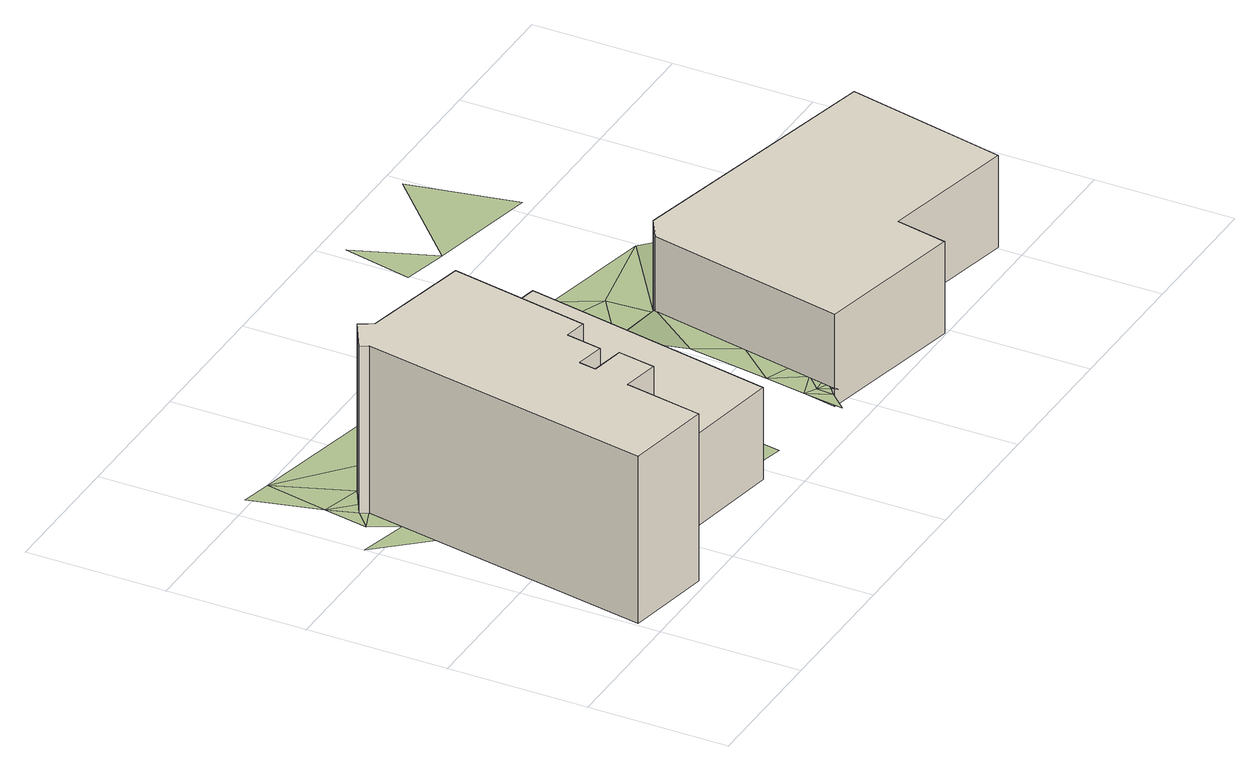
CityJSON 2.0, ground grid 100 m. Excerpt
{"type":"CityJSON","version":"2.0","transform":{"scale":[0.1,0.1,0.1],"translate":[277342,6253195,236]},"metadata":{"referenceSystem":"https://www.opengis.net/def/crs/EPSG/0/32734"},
"CityObjects":{
"building1":{"type":"Building","attributes":{"address":"108 Victoria Road Woodstock 7915 Cape Town","building":"yes","building:levels":4,"building_height":12.5,"roof_height":23.08,"ground_height":10.58,"plus_code":"4FRW3CCW+CFQ"},"geometry":[{"type":"Solid","lod":"1","boundaries":[[[[0,1,2,3]],[[1,4,5,2]],[[4,6,7,5]],[[6,8,9,7]],[[8,10,11,9]],[[10,12,13,11]],[[12,14,15,13]],[[14,16,17,15]],[[16,18,19,17]],[[18,20,21,19]],[[20,22,23,21]],[[22,24,25,23]],[[24,26,27,25]],[[26,28,29,27]],[[28,0,3,29]],[[3,2,5,7,9,11,13,15,17,19,21,23,25,27,29]],[[28,26,24,22,20,18,16,14,12,10,8,6,4,1,0]]]]}]},
"building2":{"type":"Building","attributes":{"address":"104 Victoria Road Woodstock 7915 Cape Town","building":"yes","building:levels":2,"building_height":6.9,"roof_height":17.61,"ground_height":10.71,"plus_code":"4FRW3CCW+CGH"},"geometry":[{"type":"Solid","lod":"1","boundaries":[[[[30,31,32,33]],[[31,34,35,32]],[[34,36,37,35]],[[36,38,39,37]],[[38,30,33,39]],[[33,32,35,37,39]],[[38,36,34,31,30]]]]}]},
"building3":{"type":"Building","attributes":{"address":"116 Victoria Road Woodstock 7915 Cape Town","building":"retail","building:levels":2,"building_height":6.9,"roof_height":17.61,"ground_height":10.71,"plus_code":"4FRW3CCW+9JW"},"geometry":[{"type":"Solid","lod":"1","boundaries":[[[[40,41,42,43]],[[41,44,45,42]],[[44,46,47,45]],[[46,48,49,47]],[[48,50,51,49]],[[50,52,53,51]],[[52,40,43,53]],[[43,42,45,47,49,51,53]],[[52,50,48,46,44,41,40]]]]}]},
"terrain1":{"type":"TINRelief","geometry":[{"type":"CompositeSurface","lod":"1","boundaries":[[[54,55,56]],[[57,58,59]],[[60,56,8]],[[60,6,61]],[[8,6,60]],[[6,62,61]],[[57,63,58]],[[64,61,65]],[[66,67,68]],[[62,4,61]],[[4,65,61]],[[69,67,66]],[[63,57,70]],[[63,70,69]],[[70,67,69]],[[71,65,4]],[[70,72,67]],[[71,4,1]],[[73,67,72]],[[65,71,74]],[[30,71,1]],[[30,74,71]],[[75,76,77]],[[76,75,78]],[[78,75,79]],[[30,80,74]],[[79,81,78]],[[82,81,79]],[[81,82,83]],[[84,83,82]],[[84,85,83]],[[80,86,74]],[[87,85,84]],[[85,87,88]],[[88,87,89]],[[89,90,88]],[[91,92,93]],[[94,80,38]],[[90,89,95]],[[95,38,90]],[[93,96,91]],[[80,94,86]],[[96,93,97]],[[91,96,98]],[[99,97,100]],[[101,96,97]],[[97,99,102]],[[102,99,103]],[[38,95,94]],[[97,102,101]],[[91,98,104]],[[103,105,102]],[[96,101,106]],[[105,103,107]],[[107,108,105]],[[98,96,106]],[[108,107,109]],[[109,110,108]],[[111,104,98]],[[86,94,112]],[[113,104,111]],[[104,113,114]],[[114,113,115]],[[115,116,114]],[[116,115,117]],[[116,118,119]],[[120,121,119]],[[117,118,116]],[[119,118,120]],[[122,123,124]],[[123,125,124]],[[125,126,124]],[[127,126,125]],[[126,127,128]],[[128,127,129]],[[117,130,118]],[[129,131,128]],[[130,120,118]],[[129,132,131]],[[133,132,129]],[[134,135,136]],[[117,137,130]],[[134,138,139]]]}]}
},
"vertices":[
[1453,2201,7],[665,2368,7],[665,2368,1257],[1453,2201,1257],[607,2466,7],[607,2466,1257],[380,2333,7],[380,2333,1257],[412,2279,7],[412,2279,1257],[29,170,7],[29,170,1257],[653,59,7],[653,59,1257],[754,616,7],[754,616,1257],[1019,570,7],[1019,570,1257],[1068,839,7],[1068,839,1257],[824,883,7],[824,883,1257],[845,1007,7],[845,1007,1257],[1054,969,7],[1054,969,1257],[1100,1223,7],[1100,1223,1257],[1260,1194,7],[1260,1194,1257],
[1453,2201,20],[1260,1194,20],[1260,1194,710],[1453,2201,710],[1119,364,20],[1119,364,710],[1881,234,20],[1881,234,710],[2233,2053,20],[2233,2053,710],
[5253,1323,20],[3317,1755,20],[3317,1755,710],[5253,1323,710],[3152,1657,20],[3152,1657,710],[2856,228,20],[2856,228,710],[3938,3,20],[3938,3,710],[4016,373,20],[4016,373,710],[4998,165,20],[4998,165,710],
[8,2105,7],[316,1752,7],[364,2016,7],[1119,363,165],[754,616,158],[653,59,158],[252,2220,7],[315,2543,7],[467,2384,7],[1019,570,158],[189,3046,7],[404,2998,7],[823,883,158],[1054,969,158],[845,1007,158],[1068,839,158],[1186,758,165],[901,2573,7],[1260,1194,165],[1100,1223,165],[1341,2789,20],[2076,492,165],[1881,234,165],[2030,198,165],[1969,689,165],[2121,787,165],[1840,2127,20],[2013,916,165],[2167,1081,165],[2057,1143,165],[2212,1375,165],[2107,1402,165],[2277,2579,20],[2235,1522,165],[2157,1660,165],[2258,1670,165],[2195,1856,20],[2704,365,165],[2659,73,165],[2776,198,165],[2349,2258,20],[2304,1964,20],[2786,319,165],[2831,241,165],[2896,424,165],[2849,220,165],[2844,196,165],[2866,277,165],[2856,228,165],[2862,218,165],[2749,657,165],[2880,223,165],[2876,326,165],[2884,213,165],[2905,218,165],[2918,205,165],[2929,213,165],[2930,585,165],[2395,2553,20],[3004,943,165],[2839,1241,165],[3152,1657,165],[2930,1825,20],[3317,1754,20],[3302,2089,20],[2989,2211,20],[3137,2381,20],[3020,2409,20],[3979,199,200],[3997,217,200],[3989,242,200],[4006,262,200],[3998,286,200],[4017,311,200],[4007,330,200],[4027,359,200],[3932,2196,43],[4016,373,200],[4053,366,200],[4076,348,200],[3299,3247,20],[3086,3818,20],[2978,3323,20],[4285,1539,200],[4061,3070,43],[3909,3842,43]
]}
